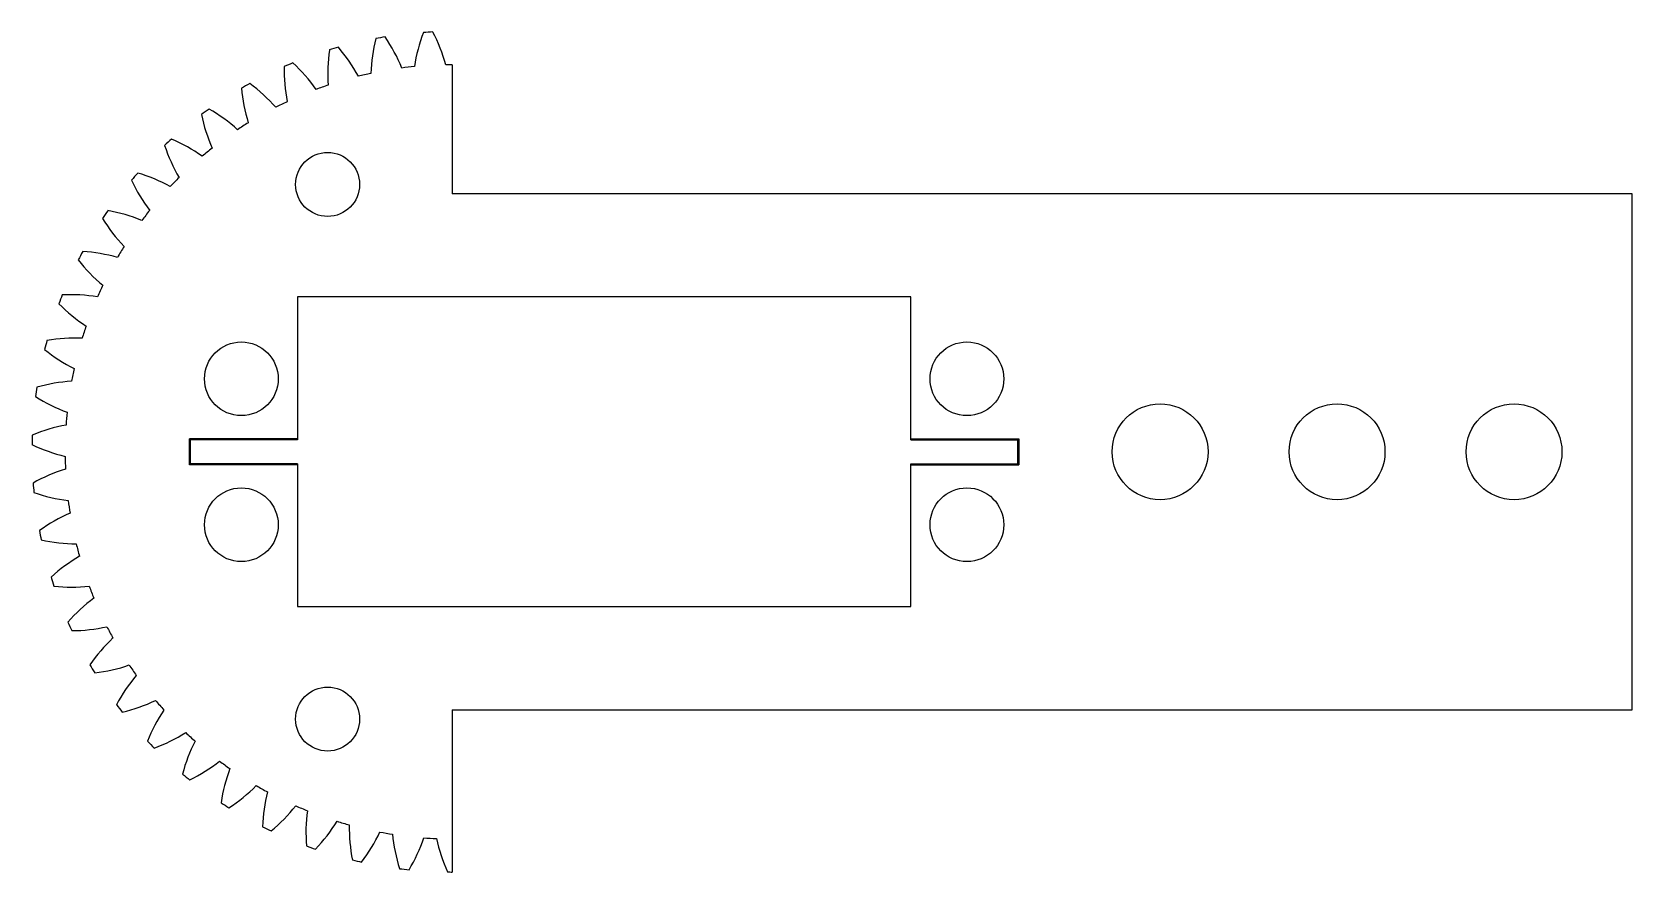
# Model space of a CAD drawing. Header units: millimetres. Extents: x -28 to 80, y -29 to 28.
import ezdxf

# ---------------------------------------------------------------- set-up
doc = ezdxf.new("R2010")
doc.units = ezdxf.units.MM

msp = doc.modelspace()

# ---------------------------------------------------------------- linework, layer by layer
at = {"color": 7, "linetype": 'Continuous', "lineweight": 25}
for p, q in [((0, 26.25), (0, 17.5)), ((80, 17.5), (0, 17.5)), ((80, -17.5), (80, 17.5)), ((31.1, 10.5), (-10.5, 10.5)), ((-10.5, 10.5), (-10.5, 0.81)), ((31.1, 0.81), (31.1, 10.5)), ((-10.5, 0.88), (-17.81, 0.88)), ((-17.81, -0.88), (-17.81, 0.88)), ((-17.74, 0.81), (-17.81, 0.88)), ((-10.5, 0.81), (-17.74, 0.81)), ((-17.74, -0.81), (-17.74, 0.81)), ((31.1, 0.88), (38.41, 0.88)), ((31.1, 0.81), (38.34, 0.81)), ((38.34, 0.81), (38.41, 0.88)), ((38.34, 0.81), (38.34, -0.81)), ((38.41, 0.88), (38.41, -0.88)), ((-17.74, -0.81), (-17.81, -0.88)), ((-10.5, -0.88), (-17.81, -0.88)), ((-10.5, -0.81), (-17.74, -0.81)), ((-10.5, -0.81), (-10.5, -10.5)), ((31.1, -10.5), (31.1, -0.81)), ((31.1, -0.81), (38.34, -0.81)), ((31.1, -0.88), (38.41, -0.88)), ((38.34, -0.81), (38.41, -0.88)), ((-10.5, -10.5), (31.1, -10.5)), ((0, -17.5), (80, -17.5)), ((0, -17.5), (0, -28.5))]:
    msp.add_line(p, q, dxfattribs=at)
for centre, radius in [((-8.45, 18.13), 2.17), ((-14.3, 4.95), 2.5), ((34.9, 4.95), 2.5), ((48, 0), 3.25), ((60, 0), 3.25), ((72, 0), 3.25), ((-14.3, -4.95), 2.5), ((34.9, -4.95), 2.5), ((-8.45, -18.13), 2.17)]:
    msp.add_circle(centre, radius, dxfattribs=at)
for centre, radius, start, end in [((8.31, 24.47), 11, 158.8678, 171.3412), ((0, 0), 28.5, 92.6289, 93.9165), ((-11.05, 23.36), 11, 15.2043, 27.6776), ((2.56, 25.71), 11, 171.9587, 184.4321), ((0, 0), 28.5, 105.7198, 107.0074), ((-16.05, 20.25), 11, 28.2952, 40.7685), ((5.47, 25.26), 11, 165.4133, 177.8866), ((0, 0), 28.5, 99.1744, 100.462), ((-13.64, 21.95), 11, 21.7497, 34.2231), ((0, 0), 28.5, 112.2653, 113.5529), ((-0.39, 25.84), 11, 178.5042, 190.9775), ((-18.26, 18.29), 11, 34.8406, 47.314), ((0, 0), 26.25, 95.599, 97.4919), ((0, 0), 26.25, 90, 90.9465), ((0, 0), 28.5, 118.8108, 120.0983), ((-20.22, 16.09), 11, 41.3861, 53.8594), ((0, 0), 26.25, 102.1444, 104.0374), ((-3.34, 25.63), 11, 185.0496, 197.523), ((0, 0), 26.25, 108.6899, 110.5828), ((0, 0), 28.5, 125.3562, 126.6438), ((-6.23, 25.08), 11, 191.5951, 204.0685), ((-21.92, 13.68), 11, 47.9315, 60.4049), ((0, 0), 26.25, 115.2354, 117.1283), ((0, 0), 26.25, 121.7808, 123.6737), ((0, 0), 28.5, 131.9017, 133.1892), ((-9.05, 24.2), 11, 198.1406, 210.6139), ((-23.34, 11.09), 11, 54.477, 66.9504), ((0, 0), 26.25, 128.3263, 130.2192), ((0, 0), 28.5, 138.4471, 139.7347), ((-24.45, 8.36), 11, 61.0225, 73.4958), ((0, 0), 26.25, 134.8717, 136.7646), ((-11.75, 23.01), 11, 204.686, 217.1594), ((0, 0), 28.5, 144.9926, 146.2802), ((-25.25, 5.52), 11, 67.5679, 80.0413), ((0, 0), 26.25, 141.4172, 143.3101), ((-14.3, 21.52), 11, 211.2315, 223.7048), ((0, 0), 28.5, 151.538, 152.8256), ((-25.71, 2.6), 11, 74.1134, 86.5867), ((0, 0), 26.25, 147.9626, 149.8556), ((-16.66, 19.75), 11, 217.7769, 230.2503), ((0, 0), 26.25, 154.5081, 156.401), ((0, 0), 28.5, 158.0835, 159.3711), ((-18.8, 17.73), 11, 224.3224, 236.7957), ((-25.84, -0.35), 11, 80.6588, 93.1322), ((-25.63, -3.29), 11, 87.2043, 99.6776), ((0, 0), 26.25, 161.0535, 162.9465), ((0, 0), 28.5, 164.6289, 165.9165), ((-20.7, 15.47), 11, 230.8678, 243.3412), ((0, 0), 26.25, 167.599, 169.4919), ((0, 0), 28.5, 171.1744, 172.462), ((-25.09, -6.19), 11, 93.7497, 106.2231), ((-22.33, 13.01), 11, 237.4133, 249.8866), ((0, 0), 26.25, 174.1444, 176.0374), ((0, 0), 28.5, 177.7198, 179.0074), ((-24.22, -9.01), 11, 100.2952, 112.7685), ((-23.67, 10.38), 11, 243.9587, 256.4321), ((0, 0), 26.25, 180.6899, 182.5828), ((-23.04, -11.71), 11, 106.8406, 119.314), ((0, 0), 28.5, 184.2653, 185.5529), ((-24.7, 7.61), 11, 250.5042, 262.9775), ((-21.55, -14.26), 11, 113.3861, 125.8594), ((0, 0), 26.25, 187.2354, 189.1283), ((0, 0), 28.5, 190.8108, 192.0983), ((-25.4, 4.75), 11, 257.0496, 269.523), ((0, 0), 26.25, 193.7808, 195.6737), ((-19.78, -16.62), 11, 119.9315, 132.4049), ((0, 0), 28.5, 197.3562, 198.6438), ((-25.78, 1.82), 11, 263.5951, 276.0685), ((0, 0), 26.25, 200.3263, 202.2192), ((-17.76, -18.77), 11, 126.477, 138.9504), ((0, 0), 28.5, 203.9017, 205.1892), ((-25.82, -1.13), 11, 270.1406, 282.6139), ((0, 0), 26.25, 206.8717, 208.7646), ((-15.5, -20.67), 11, 133.0225, 145.4958), ((0, 0), 28.5, 210.4471, 211.7347), ((-25.52, -4.07), 11, 276.686, 289.1594), ((-13.05, -22.31), 11, 139.5679, 152.0413), ((0, 0), 26.25, 213.4172, 215.3101), ((0, 0), 28.5, 216.9926, 218.2802), ((-24.89, -6.95), 11, 283.2315, 295.7048), ((0, 0), 26.25, 219.9626, 221.8556), ((-10.42, -23.65), 11, 146.1134, 158.5867), ((-23.94, -9.74), 11, 289.7769, 302.2503), ((0, 0), 26.25, 226.5081, 228.401), ((0, 0), 28.5, 223.538, 224.8256), ((-7.66, -24.68), 11, 152.6588, 165.1322), ((-22.67, -12.4), 11, 296.3224, 308.7957), ((0, 0), 26.25, 233.0535, 234.9465), ((-4.79, -25.39), 11, 159.2043, 171.6776), ((0, 0), 28.5, 230.0835, 231.3711), ((-21.11, -14.91), 11, 302.8678, 315.3412), ((0, 0), 26.25, 239.599, 241.4919), ((0, 0), 28.5, 236.6289, 237.9165), ((-1.87, -25.77), 11, 165.7497, 178.2231), ((-19.27, -17.22), 11, 309.4133, 321.8866), ((0, 0), 26.25, 246.1444, 248.0374), ((1.08, -25.82), 11, 172.2952, 184.7685), ((0, 0), 28.5, 243.1744, 244.462), ((-17.18, -19.3), 11, 315.9587, 328.4321), ((0, 0), 26.25, 252.6899, 254.5828), ((4.02, -25.53), 11, 178.8406, 191.314), ((-14.87, -21.13), 11, 322.5042, 334.9775), ((0, 0), 26.25, 259.2354, 261.1283), ((6.9, -24.9), 11, 185.3861, 197.8594), ((0, 0), 28.5, 249.7198, 251.0074), ((-12.36, -22.69), 11, 329.0496, 341.523), ((0, 0), 26.25, 265.7808, 267.6737), ((9.7, -23.95), 11, 191.9315, 204.4049), ((0, 0), 28.5, 256.2653, 257.5529), ((0, 0), 28.5, 262.8108, 264.0983), ((0, 0), 28.5, 269.3562, 270)]:
    msp.add_arc(centre, radius, start, end, dxfattribs=at)

doc.saveas('drawing.dxf')
